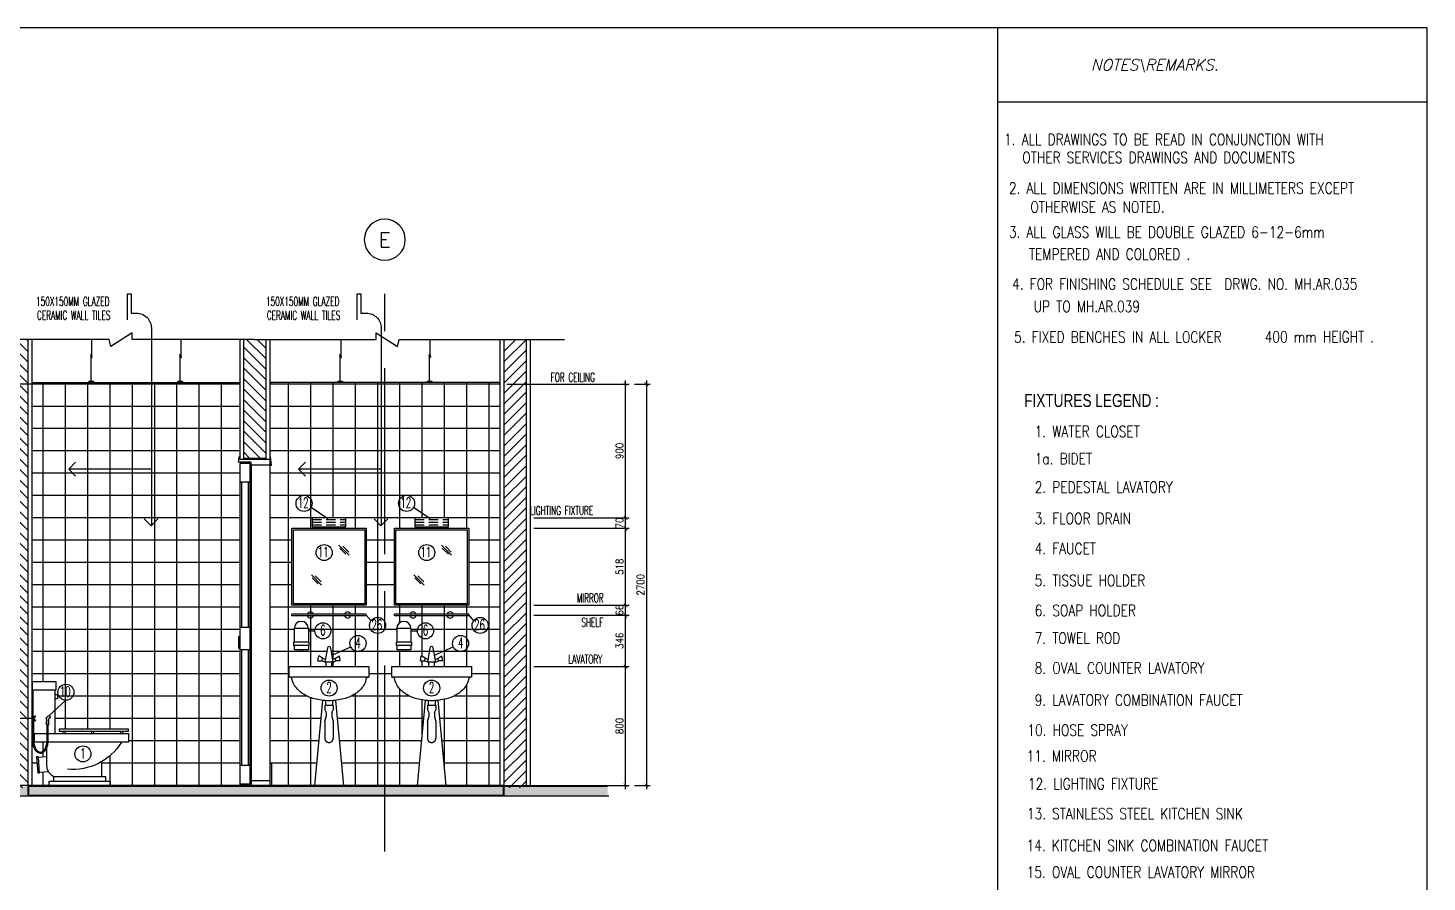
# Model space of a CAD drawing. Extents: x -233600 to -204723, y 196485 to 216410.
# Drawn here: x -214686 to -205275, y 210666 to 216410 of the extents above; entities that cross this region are included whole.
import ezdxf
from ezdxf.enums import TextEntityAlignment as Align

# ---------------------------------------------------------------- set-up
doc = ezdxf.new("R2010")
doc.units = 0
doc.header["$LTSCALE"] = 500
doc.header["$MEASUREMENT"] = 0
doc.linetypes.add('CENTERX2', pattern=[4, 2.5, -0.5, 0.5, -0.5])
doc.linetypes.add('HIDDEN2', pattern=[0.1875, 0.125, -0.0625])
doc.layers.get('0').update_dxf_attribs({"linetype": 'CONTINUOUS'})
doc.layers.get('DEFPOINTS').update_dxf_attribs({"linetype": 'CONTINUOUS'})
for name, color, linetype in [('AX-CR', 2, 'CONTINUOUS'), ('AX-TXT', 2, 'CONTINUOUS'), ('AXES', 11, 'CENTERX2'), ('Dimout', 4, 'CONTINUOUS'), ('DW', 7, 'CONTINUOUS'), ('ELE', 3, 'CONTINUOUS'), ('ELV', 7, 'CONTINUOUS'), ('FIX', 2, 'CONTINUOUS'), ('HATCH', 8, 'CONTINUOUS'), ('HatchA', 11, 'CONTINUOUS'), ('Plaster', 7, 'CONTINUOUS'), ('SANI', 2, 'CONTINUOUS'), ('Tile', 5, 'CONTINUOUS'), ('TITLE', 1, 'CONTINUOUS'), ('TXT', 2, 'CONTINUOUS'), ('TXT1', 2, 'CONTINUOUS'), ('WALL', 6, 'CONTINUOUS'), ('WallPartition', 2, 'CONTINUOUS'), ('Windows', 9, 'CONTINUOUS')]:
    doc.layers.add(name, color=color, linetype=linetype)
doc.styles.add('DIM', font='simplex.shx', dxfattribs={"width": 0.85})
doc.styles.add('ITALICT', font='italict', dxfattribs={"height": 0.2})
doc.styles.add('ROMANS', font='romans.shx', dxfattribs={"width": 0.6})
doc.styles.add('TTXT', font='swisse.ttf', dxfattribs={"width": 0.9})
doc.dimstyles.new('DIM1-25', dxfattribs={"dimscale": 25, "dimtxt": 2, "dimasz": 1, "dimexe": 1, "dimexo": 1, "dimgap": 0.6, "dimtad": 1, "dimdec": 0, "dimdsep": 46, "dimtxsty": 'DIM', "dimblk1": 'ARCHTICK', "dimblk2": 'ARCHTICK', "dimsah": 1, "dimcen": 0.09, "dimdle": 1, "dimclrd": 256, "dimclrt": 2, "dimadec": 0, "dimazin": 0, "dimtfac": 1, "dimtdec": 0, "dimtix": 1, "dimtmove": 1, "dimatfit": 3, "dimldrblk": 'ARCHTICK', "dimfxl": 0, "dimtvp": 2, "dimtolj": 1, "dimtzin": 0, "dimarcsym": 0})

# ---------------------------------------------------------------- blocks, each defined once
blk = doc.blocks.new('A0-BOX')
at = {"layer": 'TITLE'}
for p, q in [((113.3, 79.7), (0, 79.7)), ((101.75, 0), (101.75, 79.7)), ((113.3, 0), (113.3, 79.7)), ((113.3, 77.7), (101.75, 77.7))]:
    blk.add_line(p, q, dxfattribs=at)
blk = doc.blocks.new('_ARCHTICK')
at = {"color": 0, "linetype": 'ByBlock', "const_width": 0.15}
blk.add_lwpolyline([(-0.5, -0.5), (0.5, 0.5)], dxfattribs=at)
blk = doc.blocks.new('*D82')
at = {"layer": 'DEFPOINTS', "color": 0}
for p in [(-215441.1, 211765.7), (-214625.6, 211765.7), (-214633.7, 211315.3)]:
    blk.add_point(p, dxfattribs=at)
at = {"layer": 'Dimout', "color": 0, "lineweight": -2}
for p, q in [((-214650.6, 211765.7), (-215466.1, 211765.7)), ((-214658.7, 211315.3), (-215466.1, 211315.3))]:
    blk.add_line(p, q, dxfattribs=at)
at = {"layer": 'Dimout', "lineweight": -2}
blk.add_line((-215441.1, 211290.3), (-215441.1, 211790.7), dxfattribs=at)
at = {"layer": 'Dimout', "lineweight": -2, "xscale": 25, "yscale": 25, "zscale": 25}
for p, rotation in [((-215441.1, 211765.7), 90), ((-215441.1, 211315.3), 270)]:
    blk.add_blockref('_ARCHTICK', p, dxfattribs=dict(at, rotation=rotation))
at = {"layer": 'Dimout', "color": 2, "insert": (-215481.1, 211540.5), "char_height": 50, "attachment_point": 5, "rotation": 90, "style": 'DIM'}
blk.add_mtext('\\A1;450', dxfattribs=at)
blk = doc.blocks.new('*D81')
at = {"layer": 'DEFPOINTS', "color": 0}
for p in [(-215441.1, 214015.3), (-214633.7, 214015.3), (-214625.6, 211765.7)]:
    blk.add_point(p, dxfattribs=at)
at = {"layer": 'Dimout', "color": 0, "lineweight": -2}
for p, q in [((-214658.7, 214015.3), (-215466.1, 214015.3)), ((-214650.6, 211765.7), (-215466.1, 211765.7))]:
    blk.add_line(p, q, dxfattribs=at)
at = {"layer": 'Dimout', "lineweight": -2}
blk.add_line((-215441.1, 211740.7), (-215441.1, 214040.3), dxfattribs=at)
at = {"layer": 'Dimout', "lineweight": -2, "xscale": 25, "yscale": 25, "zscale": 25}
for p, rotation in [((-215441.1, 214015.3), 90), ((-215441.1, 211765.7), 270)]:
    blk.add_blockref('_ARCHTICK', p, dxfattribs=dict(at, rotation=rotation))
at = {"layer": 'Dimout', "color": 2, "insert": (-215481.1, 212890.5), "char_height": 50, "attachment_point": 5, "rotation": 90, "style": 'DIM'}
blk.add_mtext('\\A1;2250', dxfattribs=at)
blk = doc.blocks.new('A$C03B742BD')
at = {"layer": 'SANI'}
for p, q in [((0, 0.238), (0, 0.247)), ((0.003, 0.25), (0.01, 0.25)), ((0.003, 0.235), (0.007, 0.235)), ((0.01, 0.192), (0.01, 0.232)), ((0.012, 0.19), (0.0205, 0.19)), ((0.0225, 0.192), (0.0225, 0.2375)), ((0.0225, 0.221), (0.0291, 0.197)), ((0.0225, 0.2172), (0.0282, 0.1967)), ((0.1091, 0.234), (0.1003, 0.2428)), ((0.1091, 0.2324), (0.1003, 0.2237)), ((0.1155, 0.2404), (0.1067, 0.2492)), ((0.1155, 0.2261), (0.1067, 0.2173))]:
    blk.add_line(p, q, dxfattribs=at)
for points in [[(0.12, 0.2271), (0.12, 0.09, -0.060702), (0.1156, 0.0539, -0.074102), (0.1043, 0.0264, -0.106911), (0.0852, 0.0059, -0.152771), (0.0663, 0, -0.152771), (0.0473, 0.0059, -0.106911), (0.0282, 0.0264, -0.074102), (0.0169, 0.0539, -0.060702), (0.0125, 0.09), (0.0125, 0.19)], [(0.1125, 0.2231), (0.1125, 0.09, -0.060702), (0.1083, 0.0557, -0.074102), (0.0978, 0.0302, -0.106911), (0.0809, 0.0121, -0.152771), (0.0663, 0.0075, -0.152771), (0.0516, 0.0121, -0.106911), (0.0347, 0.0302, -0.074102), (0.0242, 0.0557, -0.060702), (0.02, 0.09), (0.02, 0.19)], [(0.0225, 0.2283, 0.064258), (0.0248, 0.2292, 0.106392), (0.0269, 0.2311, 0.159292), (0.0277, 0.2335, 0.159292), (0.0269, 0.236, 0.106392), (0.0248, 0.2379, 0.066222), (0.0224, 0.2388, 0.057624)], [(0.0225, 0.2303, 0.046557), (0.0238, 0.2309, 0.106392), (0.0253, 0.2323, 0.159292), (0.0257, 0.2335, 0.159292), (0.0253, 0.2348, 0.106392), (0.0238, 0.2362, 0.046557), (0.0225, 0.2367, 0.057624)]]:
    blk.add_lwpolyline(points, format="xyb", dxfattribs=at)
blk.add_circle((0.1163, 0.2332), 0.0072, dxfattribs=at)
for centre, radius, start, end in [((0.003, 0.247), 0.003, 90, 180), ((0.003, 0.238), 0.003, 180, 270), ((0.007, 0.232), 0.003, 0, 90), ((0.01, 0.2375), 0.0125, 0, 90), ((0.012, 0.192), 0.002, 180, 270), ((0.0205, 0.192), 0.002, 270, 0), ((0.0286, 0.1968), 0.0005, 194.53893, 16.23807), ((0.1035, 0.246), 0.0045, 45, 225), ((0.1035, 0.2205), 0.0045, 135, 315)]:
    blk.add_arc(centre, radius, start, end, dxfattribs=at)
blk = doc.blocks.new('COMP')
at = {"layer": 'FIX'}
for p, q in [((-0.0575, 0.6125), (-0.0575, 0.5833)), ((-0.0411, 0.6125), (-0.0575, 0.6125)), ((-0.0575, 0.5833), (-0.0411, 0.5833)), ((-0.0411, 0.35), (-0.0411, 0.6416)), ((0.1079, 0.35), (0.1079, 0.6416)), ((-0.5343, 0.3618), (-0.5343, 0.3792)), ((-0.5343, 0.3792), (-0.0685, 0.3792)), ((-0.0685, 0.3792), (-0.0685, 0.3618)), ((-0.5343, 0.3618), (-0.0685, 0.3618)), ((-0.5343, 0.35), (-0.5343, 0.2917)), ((0.1079, 0.35), (-0.5343, 0.35)), ((-0.5343, 0.2917), (0.0971, 0.2917)), ((-0.4959, 0.35), (-0.4959, 0.3618)), ((-0.4825, 0.35), (-0.4825, 0.3618)), ((-0.301, 0.35), (-0.301, 0.3618)), ((-0.2876, 0.35), (-0.2876, 0.3618)), ((-0.1087, 0.35), (-0.1087, 0.3618)), ((-0.0953, 0.35), (-0.0953, 0.3618)), ((0.0146, 0.1458), (0.0146, 0.2917)), ((0.0971, 0.2917), (0.0971, 0.35)), ((0.0146, 0.1914), (0.0738, 0.1873)), ((0.0741, 0.1923), (0.0665, 0.0825)), ((0.0741, 0.1923), (0.0841, 0.1916)), ((0.0841, 0.1916), (0.0765, 0.0818)), ((-0.3528, 0.1603), (-0.3528, 0.0583)), ((-0.382, 0.0583), (-0.0292, 0.0583)), ((-0.382, 0.0292), (-0.382, 0.0583)), ((-0.0292, 0.0583), (-0.0292, 0.0292)), ((0.0027, 0.092), (0.0669, 0.0875)), ((0.0665, 0.0825), (0.0765, 0.0818))]:
    blk.add_line(p, q, dxfattribs=at)
for points in [[(0.1117, 0.6416), (0.1117, 0.7), (-0.0449, 0.7), (-0.0449, 0.6416)], [(0, 0), (0, 0.0292), (-0.4111, 0.0292), (-0.4111, 0)]]:
    blk.add_lwpolyline(points, close=True, dxfattribs=at)
for centre, radius, start, end in [((-0.1594, 0.4916), 0.3837, 211.41144, 275.3446), ((-0.0802, 0.1385), 0.0951, 302.4712, 4.3987)]:
    blk.add_arc(centre, radius, start, end, dxfattribs=at)
blk = doc.blocks.new('walling')
at = {"layer": 'ELV'}
blk.add_line((0.1363, -1.1797), (-0.4198, -1.1797), dxfattribs=at)
blk.add_lwpolyline([(-0.025, -0.176), (-0.025, 0), (0, 0), (0, -0.1306), (0.0363, -0.1306, -0.414214), (0.1363, -0.2306), (0.1363, -1.5582)], format="xyb", dxfattribs=at)
at = {"layer": 'WALL'}
for p, q in [((-0.4198, -1.1797), (-0.3736, -1.1334)), ((-0.4198, -1.1797), (-0.3736, -1.2259)), ((0.1345, -1.56), (0.0882, -1.5137)), ((0.1345, -1.56), (0.1808, -1.5137))]:
    blk.add_line(p, q, dxfattribs=at)
at = {"layer": 'TXT', "style": 'ROMANS', "width": 0.6}
for s, p in [('150X150MM GLAZED', (-0.639, -0.0816)), ('CERAMIC WALL TILES', (-0.6331, -0.1746))]:
    blk.add_text(s, height=0.06, dxfattribs=at).set_placement(p)
blk = doc.blocks.new('*D74')
at = {"layer": 'DEFPOINTS', "color": 0}
for p in [(-210632, 214015.3), (-210632, 211315.3), (-210526.1, 211315.3)]:
    blk.add_point(p, dxfattribs=at)
at = {"layer": 'Dimout', "color": 0, "lineweight": -2}
for p, q in [((-210607, 214015.3), (-210501.1, 214015.3)), ((-210607, 211315.3), (-210501.1, 211315.3))]:
    blk.add_line(p, q, dxfattribs=at)
at = {"layer": 'Dimout', "lineweight": -2}
blk.add_line((-210526.1, 214040.3), (-210526.1, 211290.3), dxfattribs=at)
at = {"layer": 'Dimout', "lineweight": -2, "xscale": 25, "yscale": 25, "zscale": 25}
for p, rotation in [((-210526.1, 214015.3), 90), ((-210526.1, 211315.3), 270)]:
    blk.add_blockref('_ARCHTICK', p, dxfattribs=dict(at, rotation=rotation))
at = {"layer": 'Dimout', "color": 2, "insert": (-210566.1, 212665.3), "char_height": 50, "attachment_point": 5, "rotation": 90, "style": 'DIM'}
blk.add_mtext('\\A1;2700', dxfattribs=at)
blk = doc.blocks.new('*D77')
at = {"layer": 'DEFPOINTS', "color": 0}
for p in [(-211489.5, 214015.3), (-210666.2, 214015.3), (-211308.7, 213115.3)]:
    blk.add_point(p, dxfattribs=at)
at = {"layer": 'Dimout', "color": 0, "lineweight": -2}
for p, q in [((-211464.5, 214015.3), (-210641.2, 214015.3)), ((-211283.7, 213115.3), (-210641.2, 213115.3))]:
    blk.add_line(p, q, dxfattribs=at)
at = {"layer": 'Dimout', "lineweight": -2}
blk.add_line((-210666.2, 213090.3), (-210666.2, 214040.3), dxfattribs=at)
at = {"layer": 'Dimout', "lineweight": -2, "xscale": 25, "yscale": 25, "zscale": 25}
for p, rotation in [((-210666.2, 214015.3), 90), ((-210666.2, 213115.3), 270)]:
    blk.add_blockref('_ARCHTICK', p, dxfattribs=dict(at, rotation=rotation))
at = {"layer": 'Dimout', "color": 2, "insert": (-210706.2, 213565.3), "char_height": 50, "attachment_point": 5, "rotation": 90, "style": 'DIM'}
blk.add_mtext('\\A1;900', dxfattribs=at)
blk = doc.blocks.new('*D75')
at = {"layer": 'DEFPOINTS', "color": 0}
for p in [(-211308.7, 212115.3), (-210666.2, 212115.3), (-211519.3, 211315.3)]:
    blk.add_point(p, dxfattribs=at)
at = {"layer": 'Dimout', "lineweight": -2}
blk.add_line((-210666.2, 211290.3), (-210666.2, 212140.3), dxfattribs=at)
at = {"layer": 'Dimout', "color": 0, "lineweight": -2}
for p, q in [((-211283.7, 212115.3), (-210641.2, 212115.3)), ((-211494.3, 211315.3), (-210641.2, 211315.3))]:
    blk.add_line(p, q, dxfattribs=at)
at = {"layer": 'Dimout', "lineweight": -2, "xscale": 25, "yscale": 25, "zscale": 25}
for p, rotation in [((-210666.2, 212115.3), 90), ((-210666.2, 211315.3), 270)]:
    blk.add_blockref('_ARCHTICK', p, dxfattribs=dict(at, rotation=rotation))
at = {"layer": 'Dimout', "color": 2, "insert": (-210706.2, 211715.3), "char_height": 50, "attachment_point": 5, "rotation": 90, "style": 'DIM'}
blk.add_mtext('\\A1;800', dxfattribs=at)
blk = doc.blocks.new('*D76')
at = {"layer": 'DEFPOINTS', "color": 0}
for p in [(-211308.7, 213115.3), (-210666.2, 213115.3), (-211308.7, 213045.3)]:
    blk.add_point(p, dxfattribs=at)
at = {"layer": 'Dimout', "color": 0, "lineweight": -2}
for p, q in [((-211283.7, 213115.3), (-210641.2, 213115.3)), ((-211283.7, 213045.3), (-210641.2, 213045.3))]:
    blk.add_line(p, q, dxfattribs=at)
at = {"layer": 'Dimout', "lineweight": -2}
for p, q in [((-210666.2, 213115.3), (-210666.2, 213140.3)), ((-210666.2, 213045.3), (-210666.2, 213115.3)), ((-210666.2, 213045.3), (-210666.2, 213020.3))]:
    blk.add_line(p, q, dxfattribs=at)
at = {"layer": 'Dimout', "lineweight": -2, "xscale": 25, "yscale": 25, "zscale": 25}
for p, rotation in [((-210666.2, 213115.3), 270), ((-210666.2, 213045.3), 90)]:
    blk.add_blockref('_ARCHTICK', p, dxfattribs=dict(at, rotation=rotation))
at = {"layer": 'Dimout', "color": 2, "insert": (-210706.2, 213080.3), "char_height": 50, "attachment_point": 5, "rotation": 90, "style": 'DIM'}
blk.add_mtext('\\A1;70', dxfattribs=at)
blk = doc.blocks.new('*D78')
at = {"layer": 'DEFPOINTS', "color": 0}
for p in [(-211308.7, 212527.7), (-210666.2, 212527.7), (-211308.7, 212461.7)]:
    blk.add_point(p, dxfattribs=at)
at = {"layer": 'Dimout', "color": 0, "lineweight": -2}
for p, q in [((-211283.7, 212527.7), (-210641.2, 212527.7)), ((-211283.7, 212461.7), (-210641.2, 212461.7))]:
    blk.add_line(p, q, dxfattribs=at)
at = {"layer": 'Dimout', "lineweight": -2}
for p, q in [((-210666.2, 212527.7), (-210666.2, 212552.7)), ((-210666.2, 212461.7), (-210666.2, 212527.7)), ((-210666.2, 212461.7), (-210666.2, 212436.7))]:
    blk.add_line(p, q, dxfattribs=at)
at = {"layer": 'Dimout', "lineweight": -2, "xscale": 25, "yscale": 25, "zscale": 25}
for p, rotation in [((-210666.2, 212527.7), 270), ((-210666.2, 212461.7), 90)]:
    blk.add_blockref('_ARCHTICK', p, dxfattribs=dict(at, rotation=rotation))
at = {"layer": 'Dimout', "color": 2, "insert": (-210706.2, 212494.7), "char_height": 50, "attachment_point": 5, "rotation": 90, "style": 'DIM'}
blk.add_mtext('\\A1;66', dxfattribs=at)
blk = doc.blocks.new('*D79')
at = {"layer": 'DEFPOINTS', "color": 0}
for p in [(-211308.7, 212461.7), (-210666.2, 212461.7), (-211308.7, 212115.3)]:
    blk.add_point(p, dxfattribs=at)
at = {"layer": 'Dimout', "color": 0, "lineweight": -2}
for p, q in [((-211283.7, 212461.7), (-210641.2, 212461.7)), ((-211283.7, 212115.3), (-210641.2, 212115.3))]:
    blk.add_line(p, q, dxfattribs=at)
at = {"layer": 'Dimout', "lineweight": -2}
blk.add_line((-210666.2, 212090.3), (-210666.2, 212486.7), dxfattribs=at)
at = {"layer": 'Dimout', "lineweight": -2, "xscale": 25, "yscale": 25, "zscale": 25}
for p, rotation in [((-210666.2, 212461.7), 90), ((-210666.2, 212115.3), 270)]:
    blk.add_blockref('_ARCHTICK', p, dxfattribs=dict(at, rotation=rotation))
at = {"layer": 'Dimout', "color": 2, "insert": (-210706.2, 212288.5), "char_height": 50, "attachment_point": 5, "rotation": 90, "style": 'DIM'}
blk.add_mtext('\\A1;346', dxfattribs=at)
blk = doc.blocks.new('*D80')
at = {"layer": 'DEFPOINTS', "color": 0}
for p in [(-211308.7, 213045.3), (-210666.2, 213045.3), (-211308.7, 212527.7)]:
    blk.add_point(p, dxfattribs=at)
at = {"layer": 'Dimout', "lineweight": -2}
blk.add_line((-210666.2, 212502.7), (-210666.2, 213070.3), dxfattribs=at)
at = {"layer": 'Dimout', "color": 0, "lineweight": -2}
for p, q in [((-211283.7, 213045.3), (-210641.2, 213045.3)), ((-211283.7, 212527.7), (-210641.2, 212527.7))]:
    blk.add_line(p, q, dxfattribs=at)
at = {"layer": 'Dimout', "lineweight": -2, "xscale": 25, "yscale": 25, "zscale": 25}
for p, rotation in [((-210666.2, 213045.3), 90), ((-210666.2, 212527.7), 270)]:
    blk.add_blockref('_ARCHTICK', p, dxfattribs=dict(at, rotation=rotation))
at = {"layer": 'Dimout', "color": 2, "insert": (-210706.2, 212786.5), "char_height": 50, "attachment_point": 5, "rotation": 90, "style": 'DIM'}
blk.add_mtext('\\A1;518', dxfattribs=at)
blk = doc.blocks.new('A$C753C42D5')
at = {"layer": 'SANI', "linetype": 'Continuous'}
for p, q in [((0.1923, 0.8373), (0.1985, 0.8714)), ((0.225, 0.8568), (0.1985, 0.8714)), ((0.2215, 0.8373), (0.225, 0.8568)), ((0.2429, 0.8483), (0.225, 0.8568)), ((0.2568, 0.9248), (0.2394, 0.8287)), ((0.2968, 0.8287), (0.2793, 0.9248)), ((0.2933, 0.8483), (0.3112, 0.8568)), ((0.3112, 0.8568), (0.3377, 0.8714)), ((0.3147, 0.8373), (0.3112, 0.8568)), ((0.3439, 0.8373), (0.3377, 0.8714)), ((0.1923, 0.8373), (0.2215, 0.8373)), ((0.2394, 0.8287), (0.2215, 0.8373)), ((0.2968, 0.8287), (0.2394, 0.8287)), ((0.2489, 0.8), (0.2489, 0.8287)), ((0.2872, 0.8), (0.2872, 0.8287)), ((0.2968, 0.8287), (0.3147, 0.8373)), ((0.3439, 0.8373), (0.3147, 0.8373)), ((0.2252, 0.5724), (0.1713, 0)), ((0.3109, 0.5724), (0.3648, 0))]:
    blk.add_line(p, q, dxfattribs=at)
at = {"layer": 'SANI', "linetype": 'HIDDEN2'}
for p, q in [((0.2441, 0.57), (0.2441, 0.5382)), ((0.292, 0.57), (0.292, 0.5382)), ((0.2968, 0.5382), (0.2394, 0.5382)), ((0.2394, 0.5382), (0.2394, 0.5094)), ((0.2394, 0.5094), (0.2489, 0.4903)), ((0.2489, 0.4903), (0.2489, 0.4616)), ((0.2872, 0.4903), (0.2968, 0.5094)), ((0.2872, 0.4903), (0.2872, 0.4616)), ((0.2968, 0.5382), (0.2968, 0.5094)), ((0.2394, 0.4328), (0.2489, 0.4616)), ((0.2394, 0.4328), (0.2394, 0.3179)), ((0.2872, 0.4616), (0.2968, 0.4328)), ((0.2968, 0.4328), (0.2968, 0.3179))]:
    blk.add_line(p, q, dxfattribs=at)
at = {"layer": 'SANI', "linetype": 'Continuous'}
blk.add_lwpolyline([(0.5362, 0.8), (0.5362, 0.789), (0.5362, 0.7282), (0, 0.7282), (0, 0.789), (0, 0.8)], close=True, dxfattribs=at)
for points in [[(0.5158, 0.7124, -0.107261), (0.5003, 0.6716, -0.107169), (0.4442, 0.6162, -0.077294), (0.3677, 0.5829, -0.06439), (0.2685, 0.57, -0.06439), (0.1694, 0.5829, -0.077294), (0.0929, 0.6162, -0.107169), (0.0368, 0.6716, -0.107938), (0.0212, 0.7126, -0.000994)], [(0.517, 0.7282, -0.000994), (0.517, 0.7278, -0.145509)]]:
    blk.add_lwpolyline(points, format="xyb", dxfattribs=at)
for centre, radius, start, end in [((0.2681, 0.9226), 0.0115, 9.52728, 170.47272), ((0.0024, 0.709), 0.0191, 10.80776, 88.49148), ((0.5347, 0.709), 0.0191, 89.19364, 170.01956)]:
    blk.add_arc(centre, radius, start, end, dxfattribs=at)
at = {"layer": 'SANI', "linetype": 'HIDDEN2'}
blk.add_arc((0.2681, 0.3179), 0.0287, 180, 0, dxfattribs=at)
blk = doc.blocks.new('GAN')
for p, q in [((-0.0212, 0.1644), (-0.0212, 0.29)), ((-0.0155, 0.01), (-0.0155, 0.1918)), ((0, 0.01), (-0.031, 0.01)), ((-0.031, 0.01), (-0.031, 0)), ((0, 0.01), (0, 0))]:
    blk.add_line(p, q)
blk.add_lwpolyline([(-0.0118, 0.184), (-0.024, 0.1754), (-0.0113, 0.1703)])
blk = doc.blocks.new('AXU')
at = {"layer": 'AX-CR'}
blk.add_circle((0, 350), 350, dxfattribs=at)
at = {"layer": 'AX-TXT', "style": 'ROMANS'}
blk.add_attdef('AX', text='', height=250, dxfattribs=at).set_placement((0, 350), align=Align.MIDDLE)

msp = doc.modelspace()

# ---------------------------------------------------------------- hatches: boundary and pattern name
at = {"layer": 'HatchA'}
h = msp.add_hatch(dxfattribs=at)
h.set_pattern_fill('ANSI31', color=256, scale=400, style=0)
h.set_pattern_definition([(135, (-422553.376, 10848.647), (35.355339, 35.355339), [])])
h.paths.add_polyline_path([(-214835.7, 214315.3), (-214685.7, 214315.3), (-214685.7, 211300.3), (-214835.7, 211300.3)])
h = msp.add_hatch(dxfattribs=at)
h.set_pattern_fill('ANSI31', color=256, scale=400, style=0)
h.set_pattern_definition([(135, (-472227.207, 14486.09), (35.355339, 35.355339), [])])
h.paths.add_polyline_path([(-213235.7, 214315.3), (-213085.7, 214315.3), (-213085.7, 213515.3), (-213235.7, 213515.3)])
h = msp.add_hatch(dxfattribs=at)
h.set_pattern_fill('ANSI31', color=256, scale=400, style=0)
h.set_pattern_definition([(45, (-3618.11, 10848.647), (-35.355339, 35.355339), [])])
h.paths.add_polyline_path([(-211335.7, 214315.3), (-211485.7, 214315.3), (-211485.7, 211300.3), (-211335.7, 211300.3)])
at = {"layer": 'Windows'}
h = msp.add_hatch(dxfattribs=at)
h.set_pattern_fill('AR-SAND', color=256, scale=25, style=0)
h.set_pattern_definition([(37.5, (0, 0), (-1.574834, 48.170594), [0, -38, 0, -42.5, 0, -40.625]), (7.5, (0, 0), (44.244418, 70.553652), [0, -20.5, 0, -34.25, 0, -13.125]), (327.5, (-30.75, 0), (77.8535465, 0.1414763), [0, -12.5, 0, -45, 0, -58.75]), (317.5, (-30.75, 0), (75.153165, 21.941889), [0, -6.25, 0, -29.5, 0, -33.75])])
h.paths.add_polyline_path([(-212285.7, 211309.3), (-214681.7, 211309.3), (-214681.7, 211249.3), (-212285.7, 211249.3)])
h.paths.add_polyline_path([(-211489.7, 211309.3), (-212285.7, 211309.3), (-212285.7, 211249.3), (-211489.7, 211249.3)])
h.paths.add_polyline_path([(-210786.9, 211309.3), (-211485.7, 211309.3), (-211485.7, 211245.3), (-210786.9, 211245.3)])
h.paths.add_polyline_path([(-214685.7, 211309.3), (-215384.6, 211309.3), (-215384.6, 211245.3), (-214685.7, 211245.3)])

# ---------------------------------------------------------------- linework, layer by layer
for p, q in [((-214657, 214025.3), (-213264.5, 214025.3)), ((-211514.5, 214025.3), (-213055, 214025.3))]:
    msp.add_line(p, q)
at = {"layer": 'AXES'}
msp.add_line((-212285.7, 210871.5), (-212285.7, 214848), dxfattribs=at)
at = {"layer": 'DW'}
for p, q in [((-212781.5, 213186.7), (-212669.4, 213110.9)), ((-212091.5, 213186.7), (-211979.4, 213110.9)), ((-212410.7, 212461.7), (-212378.2, 212423)), ((-211720.7, 212461.7), (-211688.2, 212423)), ((-212799.6, 212355.5), (-212755.7, 212355.5)), ((-212109.6, 212355.5), (-212065.7, 212355.5)), ((-212640.7, 212192.1), (-212514.9, 212248.5)), ((-211950.7, 212192.1), (-211824.9, 212248.5))]:
    msp.add_line(p, q, dxfattribs=at)
at = {"layer": 'ELE'}
for points in [[(-213164.6, 214315.3), (-213985.4, 214315.3), (-213985.4, 214360.5), (-214128.8, 214267.1), (-214140.6, 214315.3), (-214140.6, 214315.3), (-215252.5, 214315.3)], [(-213164.6, 214315.3), (-212343.9, 214315.3), (-212343.9, 214360.5), (-212200.5, 214267.1), (-212188.6, 214315.3), (-212188.6, 214315.3), (-211076.8, 214315.3)]]:
    msp.add_lwpolyline(points, dxfattribs=at)
at = {"layer": 'FIX'}
for p, q in [((-212526, 212863.3), (-212593.7, 212931)), ((-212548.1, 212870.7), (-212588.7, 212911.3)), ((-212528.5, 212885.5), (-212567.8, 212924.8)), ((-211836, 212863.3), (-211903.7, 212931)), ((-211858.1, 212870.7), (-211898.7, 212911.3)), ((-211838.5, 212885.5), (-211877.8, 212924.8)), ((-212711.6, 212663.6), (-212779.3, 212731.3)), ((-212733.8, 212671), (-212774.4, 212711.6)), ((-212714.1, 212685.8), (-212753.4, 212725.1)), ((-212021.6, 212663.6), (-212089.3, 212731.3)), ((-212043.8, 212671), (-212084.4, 212711.6)), ((-212024.1, 212685.8), (-212063.4, 212725.1))]:
    msp.add_line(p, q, dxfattribs=at)
at = {"layer": 'FIX', "color": 2}
for p, q in [((-212910.7, 212456.3), (-212910.7, 212467.1)), ((-212410.7, 212467.1), (-212910.7, 212467.1)), ((-212410.7, 212456.3), (-212910.7, 212456.3)), ((-212410.7, 212456.3), (-212410.7, 212467.1)), ((-211720.7, 212467.1), (-212220.7, 212467.1)), ((-212220.7, 212456.3), (-212220.7, 212467.1)), ((-211720.7, 212456.3), (-212220.7, 212456.3)), ((-211720.7, 212456.3), (-211720.7, 212467.1)), ((-214430.6, 211888.4), (-214546.4, 211782.5))]:
    msp.add_line(p, q, dxfattribs=at)
for points in [[(-212410.7, 213045.3), (-212410.7, 212527.7), (-212910.7, 212527.7), (-212910.7, 213045.3)], [(-212420.7, 213035.3), (-212420.7, 212537.7), (-212900.7, 212537.7), (-212900.7, 213035.3)], [(-211720.7, 213045.3), (-211720.7, 212527.7), (-212220.7, 212527.7), (-212220.7, 213045.3)], [(-211730.7, 213035.3), (-211730.7, 212537.7), (-212210.7, 212537.7), (-212210.7, 213035.3)]]:
    msp.add_lwpolyline(points, close=True, dxfattribs=at)
for centre in [(-212828.7, 213212.8), (-212138.7, 213212.8), (-212693.5, 212881.8), (-212003.5, 212881.8), (-212701.8, 212355.5), (-212334.1, 212392), (-212011.8, 212355.5), (-211644.1, 212392), (-212465.7, 212270.6), (-211775.7, 212270.6), (-212660.4, 211970.2), (-211970.4, 211970.2), (-214430.6, 211942.4), (-214316.2, 211527.5)]:
    msp.add_circle(centre, 54, dxfattribs=at)
for centre, start, end in [((-212785.7, 212461.7), 15.20227, 164.79773), ((-212785.7, 212461.7), 195.20227, 344.79773), ((-212535.7, 212461.7), 15.20227, 164.79773), ((-212535.7, 212461.7), 195.20227, 344.79773), ((-212095.7, 212461.7), 15.20227, 164.79773), ((-212095.7, 212461.7), 195.20227, 344.79773), ((-211845.7, 212461.7), 15.20227, 164.79773), ((-211845.7, 212461.7), 195.20227, 344.79773)]:
    msp.add_arc(centre, 20.6, start, end, dxfattribs=at)
at = {"layer": 'HATCH', "linetype": 'HIDDEN2'}
for p, q in [((-212773.2, 213103.3), (-212548.2, 213103.3)), ((-212773.2, 213085.3), (-212548.2, 213085.3)), ((-212773.2, 213067.3), (-212548.2, 213067.3)), ((-212083.2, 213103.3), (-211858.2, 213103.3)), ((-212083.2, 213085.3), (-211858.2, 213085.3)), ((-212083.2, 213067.3), (-211858.2, 213067.3))]:
    msp.add_line(p, q, dxfattribs=at)
at = {"layer": 'Plaster'}
for p, q in [((-214660.7, 214315.3), (-214660.7, 211315.3)), ((-213260.7, 214315.3), (-213260.7, 213508)), ((-213058.7, 214315.3), (-213058.7, 213508)), ((-211510.7, 214315.3), (-211510.7, 211315.3)), ((-211308.7, 214315.3), (-211308.7, 211315.3)), ((-214657, 214025.3), (-214657, 214015.3)), ((-214657, 214025.3), (-214657, 214015.3)), ((-213264.5, 214025.3), (-213264.5, 214015.3)), ((-213055, 214025.3), (-213055, 214015.3)), ((-211514.5, 214025.3), (-211514.5, 214015.3)), ((-211514.5, 214025.3), (-211514.5, 214015.3)), ((-211485.7, 211315.3), (-214685.7, 211315.3)), ((-211485.7, 211309.3), (-214685.7, 211309.3)), ((-213058.7, 211345.3), (-213184.3, 211345.3)), ((-210786.9, 211312.3), (-211335.7, 211312.3))]:
    msp.add_line(p, q, dxfattribs=at)
at = {"layer": 'SANI'}
for p, q in [((-212528.1, 213045.3), (-212510, 213045.3)), ((-211838.1, 213045.3), (-211820, 213045.3)), ((-212799.6, 212371), (-212895.5, 212371)), ((-212895.5, 212371), (-212895.5, 212280)), ((-212799.6, 212371), (-212799.6, 212280)), ((-212205.5, 212371), (-212205.5, 212280)), ((-212109.6, 212371), (-212205.5, 212371)), ((-212109.6, 212371), (-212109.6, 212280)), ((-212795.7, 212280), (-212899.3, 212280)), ((-212899.3, 212280), (-212899.3, 212257)), ((-212795.7, 212257), (-212899.3, 212257)), ((-212895.5, 212257), (-212895.5, 212228.6)), ((-212799.6, 212228.6), (-212895.5, 212228.6)), ((-212858.1, 212228.6), (-212858.1, 212217.1)), ((-212837, 212217.1), (-212858.1, 212217.1)), ((-212837, 212228.6), (-212837, 212217.1)), ((-212799.6, 212257), (-212799.6, 212228.6)), ((-212795.7, 212280), (-212795.7, 212257)), ((-212209.3, 212280), (-212209.3, 212257)), ((-212105.7, 212280), (-212209.3, 212280)), ((-212105.7, 212257), (-212209.3, 212257)), ((-212205.5, 212257), (-212205.5, 212228.6)), ((-212109.6, 212228.6), (-212205.5, 212228.6)), ((-212168.1, 212228.6), (-212168.1, 212217.1)), ((-212147, 212217.1), (-212168.1, 212217.1)), ((-212147, 212228.6), (-212147, 212217.1)), ((-212109.6, 212257), (-212109.6, 212228.6)), ((-212105.7, 212280), (-212105.7, 212257))]:
    msp.add_line(p, q, dxfattribs=at)
for points in [[(-212773.2, 213055.3), (-212548.2, 213055.3), (-212548.2, 213115.3), (-212773.2, 213115.3)], [(-212083.2, 213055.3), (-211858.2, 213055.3), (-211858.2, 213115.3), (-212083.2, 213115.3)]]:
    msp.add_lwpolyline(points, close=True, dxfattribs=at)
for centre in [(-212847.5, 212371), (-212157.5, 212371)]:
    msp.add_arc(centre, 47.9, 0, 180, dxfattribs=at)
at = {"layer": 'Tile'}
for p, q in [((-213260.7, 214015.3), (-214660.7, 214015.3)), ((-214585.7, 214025.3), (-214585.7, 212015.3)), ((-214435.7, 214025.3), (-214435.7, 211694.5)), ((-214285.7, 214025.3), (-214285.7, 211694.5)), ((-214135.7, 214025.3), (-214135.7, 211694.5)), ((-213985.7, 214025.3), (-213985.7, 211315.3)), ((-213835.7, 214025.3), (-213835.7, 211315.3)), ((-213685.7, 214025.3), (-213685.7, 211315.3)), ((-213535.7, 214025.3), (-213535.7, 211315.3)), ((-213385.7, 214025.3), (-213385.7, 211315.3)), ((-211510.7, 214015.3), (-213058.7, 214015.3)), ((-212935.7, 214025.3), (-212935.7, 211315.3)), ((-212785.7, 214025.3), (-212785.7, 213045.3)), ((-212635.7, 214025.3), (-212635.7, 213115.3)), ((-212485.7, 214025.3), (-212485.7, 213045.3)), ((-212335.7, 214025.3), (-212335.7, 211315.3)), ((-212185.7, 214025.3), (-212185.7, 213045.3)), ((-212035.7, 214025.3), (-212035.7, 213115.3)), ((-211885.7, 214025.3), (-211885.7, 213115.3)), ((-211735.7, 214025.3), (-211735.7, 213045.3)), ((-211585.7, 214025.3), (-211585.7, 211315.3)), ((-213260.7, 213865.3), (-214660.7, 213865.3)), ((-211510.7, 213865.3), (-213058.7, 213865.3)), ((-213260.7, 213715.3), (-214660.7, 213715.3)), ((-211510.7, 213715.3), (-213058.7, 213715.3)), ((-213260.7, 213565.3), (-214660.7, 213565.3)), ((-211510.7, 213565.3), (-213058.7, 213565.3)), ((-213260.7, 213415.3), (-214660.7, 213415.3)), ((-211510.7, 213415.3), (-213058.7, 213415.3)), ((-213260.7, 213265.3), (-214660.7, 213265.3)), ((-211510.7, 213265.3), (-213058.7, 213265.3)), ((-213260.7, 213115.3), (-214660.7, 213115.3)), ((-211510.7, 213115.3), (-213058.7, 213115.3)), ((-213260.7, 212965.3), (-214660.7, 212965.3)), ((-212910.7, 212965.3), (-213058.7, 212965.3)), ((-212635.7, 213055.3), (-212635.7, 213045.3)), ((-212220.7, 212965.3), (-212410.7, 212965.3)), ((-212035.7, 213055.3), (-212035.7, 213045.3)), ((-211885.7, 213055.3), (-211885.7, 213045.3)), ((-211510.7, 212965.3), (-211720.7, 212965.3)), ((-213260.7, 212815.3), (-214660.7, 212815.3)), ((-212910.7, 212815.3), (-213058.7, 212815.3)), ((-212220.7, 212815.3), (-212410.7, 212815.3)), ((-211510.7, 212815.3), (-211720.7, 212815.3)), ((-213260.7, 212665.3), (-214660.7, 212665.3)), ((-212910.7, 212665.3), (-213058.7, 212665.3)), ((-212220.7, 212665.3), (-212410.7, 212665.3)), ((-211510.7, 212665.3), (-211720.7, 212665.3)), ((-213260.7, 212515.3), (-214660.7, 212515.3)), ((-211510.7, 212515.3), (-213058.7, 212515.3)), ((-212785.7, 212527.7), (-212785.7, 212467.1)), ((-212635.7, 212527.7), (-212635.7, 212467.1)), ((-212485.7, 212527.7), (-212485.7, 212467.1)), ((-212185.7, 212527.7), (-212185.7, 212409.7)), ((-212035.7, 212527.7), (-212035.7, 212184.2)), ((-211885.7, 212527.7), (-211885.7, 212115.3)), ((-211735.7, 212527.7), (-211735.7, 212115.3)), ((-212785.7, 212456.3), (-212785.7, 212115.3)), ((-212635.7, 212456.3), (-212635.7, 212164.7)), ((-212485.7, 212456.3), (-212485.7, 212115.3)), ((-213260.7, 212365.3), (-214660.7, 212365.3)), ((-212895.5, 212365.3), (-213058.7, 212365.3)), ((-212205.5, 212365.3), (-212799.6, 212365.3)), ((-211510.7, 212365.3), (-212109.6, 212365.3)), ((-213260.7, 212215.3), (-214660.7, 212215.3)), ((-212676.5, 212215.3), (-213058.7, 212215.3)), ((-211510.7, 212215.3), (-212645, 212215.3)), ((-212185.7, 212228.6), (-212185.7, 212115.3)), ((-212635.7, 212144.1), (-212635.7, 212115.3)), ((-212035.7, 212152.6), (-212035.7, 212115.3)), ((-213260.7, 212065.3), (-214660.7, 212065.3)), ((-212928.8, 212065.3), (-213058.7, 212065.3)), ((-212238.8, 212065.3), (-212392.6, 212065.3)), ((-211510.7, 212065.3), (-211702.6, 212065.3)), ((-212485.7, 211930.8), (-212485.7, 211315.3)), ((-212185.7, 211967.7), (-212185.7, 211315.3)), ((-211735.7, 211991.5), (-211735.7, 211315.3)), ((-214651.7, 211915.3), (-214660.7, 211915.3)), ((-213260.7, 211915.3), (-214486.3, 211915.3)), ((-212806.5, 211915.3), (-213058.7, 211915.3)), ((-212785.7, 211906.6), (-212785.7, 211315.3)), ((-212116.5, 211915.3), (-212514, 211915.3)), ((-212035.7, 211890.9), (-212035.7, 211652.3)), ((-211885.7, 211894.6), (-211885.7, 211440.5)), ((-211510.7, 211915.3), (-211824, 211915.3)), ((-213260.7, 211765.3), (-214502.6, 211765.3)), ((-212715.1, 211765.3), (-213058.7, 211765.3)), ((-212025.1, 211765.3), (-212606.3, 211765.3)), ((-211510.7, 211765.3), (-211916.3, 211765.3)), ((-214640.8, 211615.3), (-214660.7, 211615.3)), ((-214585.7, 211607), (-214585.7, 211504.8)), ((-213260.7, 211615.3), (-214009.5, 211615.3)), ((-212729.2, 211615.3), (-213058.7, 211615.3)), ((-212039.2, 211615.3), (-212592.2, 211615.3)), ((-211510.7, 211615.3), (-211902.2, 211615.3)), ((-214625, 211465.3), (-214660.7, 211465.3)), ((-213260.7, 211465.3), (-214191, 211465.3)), ((-214135.7, 211514.8), (-214135.7, 211315.3)), ((-212743.3, 211465.3), (-213058.7, 211465.3)), ((-212053.3, 211465.3), (-212578.1, 211465.3)), ((-211510.7, 211465.3), (-211888.1, 211465.3)), ((-214585.7, 211404.6), (-214585.7, 211315.3))]:
    msp.add_line(p, q, dxfattribs=at)
at = {"layer": 'WALL'}
for p, q in [((-214685.7, 214315.3), (-214685.7, 211245.3)), ((-213235.7, 214315.3), (-213235.7, 213515.3)), ((-213085.7, 214315.3), (-213085.7, 213515.3)), ((-211485.7, 214315.3), (-211485.7, 211245.3)), ((-211335.7, 214315.3), (-211335.7, 211309.3)), ((-213085.7, 213515.3), (-213235.7, 213515.3)), ((-214681.7, 211309.3), (-214681.7, 211249.3)), ((-211489.7, 211309.3), (-211489.7, 211249.3)), ((-210786.9, 211309.3), (-211485.7, 211309.3)), ((-215384.6, 211245.3), (-210779.7, 211245.3)), ((-214681.7, 211249.3), (-211489.7, 211249.3))]:
    msp.add_line(p, q, dxfattribs=at)
at = {"layer": 'WallPartition', "linetype": 'HIDDEN2', "const_width": 2}
msp.add_lwpolyline([(-214683.7, 211309.3), (-214683.7, 211247.3), (-211487.7, 211247.3), (-211487.7, 211309.3)], dxfattribs=at)
at = {"layer": 'Windows'}
for p, q in [((-213269.9, 213489.3), (-213265.3, 213526.2)), ((-213184.3, 213489.3), (-213269.9, 213489.3)), ((-213260.7, 213526.2), (-213265.3, 213526.2)), ((-213058.7, 213508), (-213260.7, 213508)), ((-213193.4, 213480), (-213260.7, 213480)), ((-213260.7, 213480), (-213260.7, 211315.3)), ((-213193.4, 213480), (-213193.4, 211324.7)), ((-213184.3, 213470.7), (-213184.3, 213489.3)), ((-213058.7, 213470.7), (-213184.3, 213470.7)), ((-213184.3, 213470.7), (-213184.3, 212314.3)), ((-213058.7, 213526.2), (-213054.2, 213526.2)), ((-213058.7, 213508), (-213058.7, 211315.3)), ((-213058.7, 213470.7), (-213047.3, 213470.7)), ((-213047.3, 213470.7), (-213054.2, 213526.2)), ((-213193.4, 213354.7), (-213260.7, 213354.7)), ((-213249.6, 213354.7), (-213249.6, 212378)), ((-213204.5, 213354.7), (-213204.5, 212378)), ((-213270.6, 212310.5), (-213270.6, 212237.8)), ((-213193.4, 212378), (-213260.7, 212378)), ((-213183.5, 212310.5), (-213183.5, 212237.8)), ((-213270.6, 212237.8), (-213260.7, 212237.8)), ((-213193.4, 212227), (-213260.7, 212227)), ((-213249.6, 212227), (-213249.6, 211450)), ((-213204.5, 212227), (-213204.5, 211450)), ((-213183.5, 212237.8), (-213193.4, 212237.8)), ((-213184.3, 212237.8), (-213184.3, 211315.3)), ((-213058.7, 211465.3), (-213047.6, 211465.3)), ((-213047.6, 211465.3), (-213047.6, 211315.3)), ((-213193.4, 211450), (-213260.7, 211450)), ((-213193.4, 211324.7), (-213260.7, 211324.7)), ((-212757.5, 211315.3), (-212564, 211315.3)), ((-212067.5, 211315.3), (-211874, 211315.3))]:
    msp.add_line(p, q, dxfattribs=at)
for centre, start, end in [((-213260.7, 212310.5), 90, 270), ((-213193.4, 212310.5), 270, 90)]:
    msp.add_arc(centre, 9.89, start, end, dxfattribs=at)

# ---------------------------------------------------------------- block references
for name, p, xscale, yscale, zscale in [('A0-BOX', (-233600.1, 196485.4), 250, 250, 250), ('GAN', (-214277, 214025.3), -1000, 1000, 1000), ('GAN', (-213677, 214025.3), -1000, 1000, 1000), ('GAN', (-212601, 214025.3), -1000, 1000, 1000), ('GAN', (-212001, 214025.3), -1000, 1000, 1000)]:
    msp.add_blockref(name, p, dxfattribs=dict(xscale=xscale, yscale=yscale, zscale=zscale))
at = {"layer": 'AXES'}
ref = msp.add_blockref('AXU', (-212285.7, 215124), dxfattribs=dict(at, xscale=-0.3942857142857143, yscale=0.3942857142857143, zscale=0.3942857142857143, rotation=180))
ref.add_attrib('AX', 'E', dxfattribs={"layer": 'AX-TXT', "color": 6, "height": 98.6, "style": 'ROMANS'}).set_placement((-212285.7, 214986), align=Align.MIDDLE)
at = {"layer": 'SANI', "xscale": -1000, "yscale": 1000, "zscale": 1000}
msp.add_blockref('A$C03B742BD', (-214536.4, 211532.5), dxfattribs=at)
at = {"layer": 'WALL', "xscale": 1000, "yscale": 1000, "zscale": 1000}
for p in [(-213992, 214622.6), (-212445.8, 214622.6)]:
    msp.add_blockref('walling', p, dxfattribs=at)
at = {"layer": 'WallPartition', "xscale": 1000, "yscale": 1000, "zscale": 1000}
for p in [(-212928.8, 211315.3), (-212238.8, 211315.3)]:
    msp.add_blockref('A$C753C42D5', p, dxfattribs=at)
at = {"layer": 'Windows', "xscale": -1000, "yscale": 1000, "zscale": 1000}
msp.add_blockref('COMP', (-214543.7, 211315.3), dxfattribs=at)

# ---------------------------------------------------------------- texts
at = {"layer": 'TXT', "style": 'ITALICT'}
msp.add_text('NOTES\\REMARKS.', height=75, dxfattribs=at).set_placement((-207535.4, 216124.9))
at = {"layer": 'TXT', "style": 'ROMANS'}
for s, height, width, p in [('1. ALL DRAWINGS TO BE READ IN CONJUNCTION WITH ', 75, 0.8, (-208120.2, 215623.2)), ('OTHER SERVICES DRAWINGS AND DOCUMENTS', 75, 0.8, (-207997.3, 215501.2)), ('2. ALL DIMENSIONS WRITTEN ARE IN MILLIMETERS EXCEPT', 75, 0.8, (-208087.3, 215295.9)), ('OTHERWISE AS NOTED.', 75, 0.8, (-207942.7, 215168.5)), ('3. ALL GLASS WILL BE DOUBLE GLAZED 6-12-6mm ', 75, 0.8, (-208087.5, 214999.8)), ('TEMPERED AND COLORED .', 75, 0.8, (-207952.7, 214851.2)), ('4. FOR FINISHING SCHEDULE SEE  DRWG. NO. MH.AR.035', 75, 0.8, (-208065.7, 214650.3)), ('UP TO MH.AR.039', 75, 0.8, (-207921, 214499.6)), ('5. FIXED BENCHES IN ALL LOCKER', 75, 0.8, (-208052.5, 214294.1)), ('400 mm HEIGHT .', 75, 0.8, (-206366.8, 214295.1)), ('FOR CEILING', 60, 0.6, (-211169.9, 214030.9)), ('1. WATER CLOSET', 75, 0.8, (-207913.9, 213658.6)), ('1a. BIDET', 75, 0.8, (-207913.9, 213475.9)), ('2. PEDESTAL LAVATORY', 75, 0.8, (-207913.9, 213284.5)), ('12', 70, 0.6, (-212870.2, 213181.9)), ('12', 70, 0.6, (-212180.2, 213181.9)), ('LIGHTING FIXTURE', 60, 0.6, (-211308.5, 213134.6)), ('3. FLOOR DRAIN', 75, 0.8, (-207913.9, 213073.2)), ('11', 70, 0.6, (-212734.9, 212851)), ('11', 70, 0.6, (-212044.9, 212851)), ('4. FAUCET', 75, 0.8, (-207913.9, 212872)), ('5. TISSUE HOLDER', 75, 0.8, (-207913.9, 212656.1)), ('MIRROR', 60, 0.6, (-210994.3, 212546.9)), ('6. SOAP HOLDER', 75, 0.8, (-207913.9, 212454.9)), ('26', 70, 0.6, (-212374.7, 212361.1)), ('26', 70, 0.6, (-211684.7, 212361.1)), ('SHELF', 60, 0.6, (-210963.5, 212382.5)), ('6', 70, 0.6, (-212720, 212324.6)), ('4', 70, 0.6, (-212484, 212239.7)), ('6', 70, 0.6, (-212030, 212324.6)), ('4', 70, 0.6, (-211794, 212239.7)), ('7. TOWEL ROD', 75, 0.8, (-207913.9, 212269.1)), ('LAVATORY', 60, 0.6, (-211050.9, 212134.6)), ('8. OVAL COUNTER LAVATORY', 75, 0.8, (-207913.9, 212067.9)), ('10', 70, 0.6, (-214471.2, 211911.5)), ('2', 70, 0.6, (-212678.7, 211939.3)), ('2', 70, 0.6, (-211988.7, 211939.3)), ('9. LAVATORY COMBINATION FAUCET', 75, 0.8, (-207913.9, 211852)), ('10. HOSE SPRAY', 75, 0.8, (-207963.4, 211650.1)), ('1', 70, 0.6, (-214333.8, 211496.6)), ('11. MIRROR', 75, 0.8, (-207968.4, 211475.8)), ('12. LIGHTING FIXTURE', 75, 0.8, (-207959.7, 211288.4)), ('13. STAINLESS STEEL KITCHEN SINK', 75, 0.8, (-207966.5, 211087.8)), ('14. KITCHEN SINK COMBINATION FAUCET', 75, 0.8, (-207968.8, 210874.3)), ('15. OVAL COUNTER LAVATORY MIRROR', 75, 0.8, (-207967.9, 210695))]:
    msp.add_text(s, height=height, dxfattribs=dict(at, width=width)).set_placement(p)
at = {"layer": 'TXT1', "color": 6, "style": 'TTXT', "width": 0.75}
msp.add_text('FIXTURES LEGEND :', height=87.5, dxfattribs=at).set_placement((-207531.5, 213904.8), align=Align.MIDDLE)

# ---------------------------------------------------------------- dimensions: what is measured, and where the dimension line sits
at = {"layer": 'Dimout'}
for base, p1, p2, picture, middle in [((-215441.1, 214015.3), (-214625.6, 211765.7), (-214633.7, 214015.3), '*D81', (-215481.1, 212890.5)), ((-210666.2, 214015.3), (-211308.7, 213115.3), (-211489.5, 214015.3), '*D77', (-210706.2, 213565.3)), ((-210526.1, 211315.3), (-210632, 214015.3), (-210632, 211315.3), '*D74', (-210566.1, 212665.3)), ((-210666.2, 213115.3), (-211308.7, 213045.3), (-211308.7, 213115.3), '*D76', (-210706.2, 213080.3)), ((-210666.2, 213045.3), (-211308.7, 212527.7), (-211308.7, 213045.3), '*D80', (-210706.2, 212786.5)), ((-210666.2, 212527.7), (-211308.7, 212461.7), (-211308.7, 212527.7), '*D78', (-210706.2, 212494.7)), ((-210666.2, 212461.7), (-211308.7, 212115.3), (-211308.7, 212461.7), '*D79', (-210706.2, 212288.5)), ((-210666.2, 212115.3), (-211519.3, 211315.3), (-211308.7, 212115.3), '*D75', (-210706.2, 211715.3)), ((-215441.1, 211765.7), (-214633.7, 211315.3), (-214625.6, 211765.7), '*D82', (-215481.1, 211540.5))]:
    dim = msp.add_linear_dim(base=base, p1=p1, p2=p2, angle=90, dimstyle='DIM1-25', dxfattribs=at)
    dim.commit()
    dim.dimension.update_dxf_attribs({"geometry": picture, "text_midpoint": middle})

doc.saveas('drawing.dxf')
